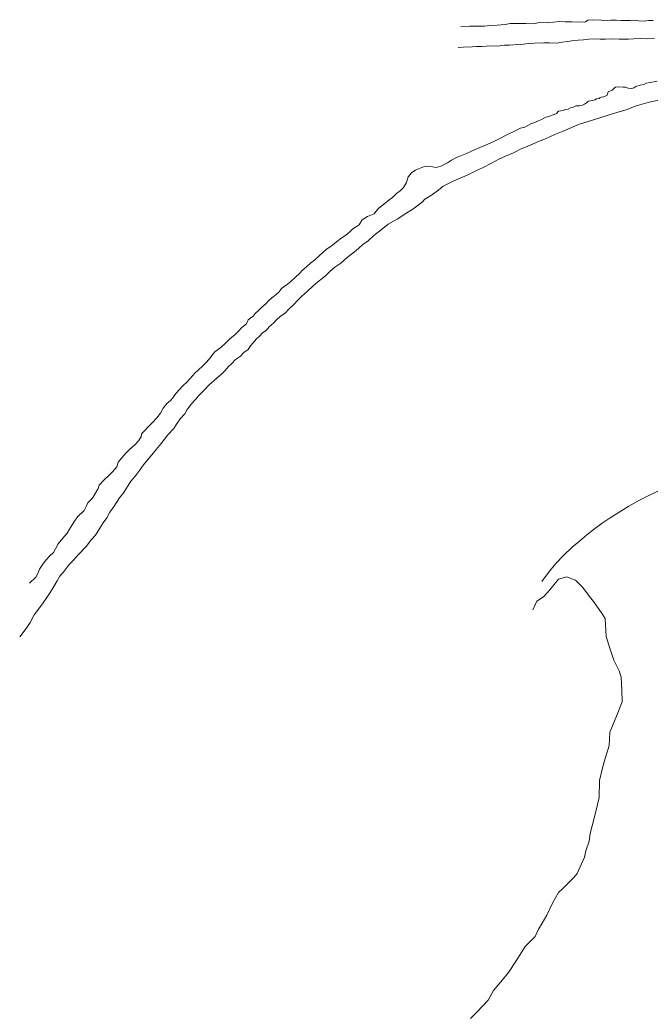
# Model space of a CAD drawing. Extents: x 683321 to 688873, y 7661944 to 7668387.
# Drawn here: x 685281.3 to 685475.2, y 7667884.7 to 7668189.2 of the extents above; entities that cross this region are included whole.
import ezdxf

# ---------------------------------------------------------------- set-up
doc = ezdxf.new("R2010")
doc.units = 0
doc.header["$MEASUREMENT"] = 0
doc.layers.add('01 CRESTA_Line', color=3, linetype='Continuous', lineweight=20)

msp = doc.modelspace()

# ---------------------------------------------------------------- linework, layer by layer
at = {"layer": '01 CRESTA_Line'}
for points in [[(685475.8, 7668189.02, 4424.65), (685474.39, 7668188.97, 4424.72), (685473.14, 7668188.78, 4424.7), (685471.41, 7668188.84, 4424.62), (685469.71, 7668189.07, 4424.69), (685468.69, 7668188.97, 4424.79), (685467.13, 7668189, 4424.87), (685465.93, 7668188.97, 4424.77), (685464.37, 7668189.08, 4424.86), (685462.79, 7668189.08, 4424.87), (685461.65, 7668188.97, 4424.93), (685459.76, 7668189.12, 4424.89), (685457.24, 7668189.18, 4424.85), (685455.74, 7668189.08, 4424.84), (685455.02, 7668188.58, 4424.96), (685452.97, 7668188.48, 4424.8), (685450.76, 7668188.6, 4424.84), (685448.71, 7668188.6, 4424.88), (685446.87, 7668188.7, 4424.94), (685445.15, 7668188.43, 4424.99), (685443.68, 7668188.24, 4425.28), (685440.82, 7668188.34, 4425.16), (685439.15, 7668187.98, 4425.1), (685436.71, 7668188.11, 4425.06), (685434.53, 7668188.1, 4425.23), (685431.84, 7668188.04, 4425.37), (685430.32, 7668187.79, 4425.42), (685427.91, 7668187.6, 4425.43), (685425.59, 7668187.49, 4425.54), (685424.02, 7668187.25, 4425.65), (685421.65, 7668187.21, 4425.62), (685419.5, 7668187.26, 4425.53), (685416.69, 7668187.17, 4425.55)], [(685415.88, 7668180.71, 4425.04), (685417.48, 7668180.8, 4425.03), (685420.16, 7668180.92, 4425.18), (685421.44, 7668181.04, 4424.98), (685423.27, 7668180.96, 4424.93), (685425.7, 7668181.24, 4424.91), (685427.94, 7668181.11, 4424.92), (685430.05, 7668181.39, 4424.82), (685431.66, 7668181.43, 4424.82), (685434.02, 7668181.6, 4424.78), (685435.94, 7668181.75, 4424.77), (685437.59, 7668181.89, 4424.77), (685439.32, 7668182.07, 4424.58), (685442.24, 7668182.13, 4424.61), (685443.97, 7668182.13, 4424.54), (685446.27, 7668182.07, 4424.64), (685447.87, 7668182.3, 4424.64), (685449.62, 7668182.58, 4424.52), (685451.45, 7668182.89, 4424.48), (685452.72, 7668182.98, 4424.44), (685454.37, 7668183, 4424.49), (685456.07, 7668183.23, 4424.44), (685457.86, 7668183.32, 4424.45), (685459.55, 7668183.3, 4424.43), (685461.14, 7668183.27, 4424.47), (685463.31, 7668183.39, 4424.38), (685465.37, 7668183.27, 4424.38), (685468.25, 7668183.21, 4424.42), (685469.77, 7668183.37, 4424.23), (685471.99, 7668183.47, 4424.21), (685473.97, 7668183.35, 4424.16), (685476.22, 7668183.44, 4424.06)], [(685476.98, 7668170.36, 4420.32), (685474.84, 7668169.94, 4420.25), (685473.66, 7668169.72, 4420.17), (685472.96, 7668169.37, 4420.28), (685471.75, 7668169.15, 4420.16), (685470.48, 7668168.75, 4420.07), (685469.84, 7668168.36, 4420.16), (685469.26, 7668168.07, 4420.22), (685468.14, 7668168.25, 4420.23), (685467.25, 7668168.56, 4420.37), (685466.53, 7668168.56, 4420.44), (685465.2, 7668168.66, 4420.47), (685464.26, 7668168.53, 4420.43), (685463.78, 7668168.17, 4420.38), (685463.19, 7668167.59, 4420.37), (685461.96, 7668167.11, 4420.12), (685461.68, 7668166.06, 4420.09), (685460.58, 7668165.51, 4420), (685459.86, 7668165.42, 4419.97), (685459.39, 7668165.22, 4420), (685459.19, 7668165.03, 4420.02), (685458.4, 7668164.92, 4420.01), (685457.82, 7668164.68, 4420.06), (685457.05, 7668164.42, 4420.04), (685455.95, 7668164.21, 4419.99), (685455.65, 7668164.07, 4419.98), (685455.29, 7668163.68, 4420), (685454.67, 7668163.32, 4420), (685454.11, 7668163.02, 4419.91), (685453.11, 7668162.79, 4419.81), (685451.99, 7668162.79, 4419.82), (685451.25, 7668162.43, 4419.93), (685450.41, 7668162.17, 4419.99), (685449.63, 7668161.78, 4420.03), (685448.75, 7668161.64, 4419.98), (685448.12, 7668161.35, 4419.99), (685446.7, 7668161.13, 4419.9), (685446.1, 7668160.45, 4419.91), (685445.36, 7668160.14, 4419.89), (685443.97, 7668159.62, 4419.89), (685442.85, 7668159.29, 4419.84), (685442.21, 7668159.02, 4419.88), (685441.5, 7668158.62, 4419.86), (685440.62, 7668158.15, 4419.88), (685439.17, 7668157.58, 4419.81), (685438.27, 7668157.23, 4419.85), (685437.3, 7668156.79, 4419.85), (685436.35, 7668156.27, 4419.87), (685435.02, 7668155.96, 4419.83), (685433.82, 7668155.32, 4419.97), (685431.07, 7668154.03, 4419.66), (685428.92, 7668152.87, 4419.62), (685427.06, 7668152, 4419.8), (685424.79, 7668150.88, 4419.8), (685422.54, 7668150.01, 4419.63), (685421.08, 7668149.38, 4420.01), (685418.43, 7668148.19, 4419.94), (685415.44, 7668146.92, 4420.03), (685413.91, 7668146.14, 4420.01), (685412.59, 7668145.31, 4420.25), (685410.62, 7668144.3, 4420.02), (685409.17, 7668143.92, 4420.2), (685408.04, 7668144.1, 4420.48), (685406.49, 7668144.25, 4420.56), (685405.26, 7668144.06, 4420.62), (685403.73, 7668143.51, 4420.48), (685402.8, 7668143.06, 4420.66), (685401.71, 7668142.29, 4420.59), (685400.61, 7668140.97, 4420.65), (685400.01, 7668139.3, 4420.36), (685399.16, 7668137.74, 4420.37), (685398.13, 7668136.75, 4420.12), (685396.94, 7668135.85, 4420.38), (685395.74, 7668134.69, 4420.26), (685394.73, 7668133.9, 4420.29), (685393.12, 7668132.58, 4420.52), (685391.47, 7668131.34, 4420.29), (685390.68, 7668130.39, 4420.4), (685390.12, 7668129.66, 4420.52), (685388.06, 7668128.82, 4420.67), (685386.39, 7668127.79, 4420.77), (685385.47, 7668126.31, 4421.2), (685383.62, 7668125.01, 4420.95), (685382.46, 7668123.95, 4421), (685381.48, 7668123.2, 4421.13), (685379.87, 7668122.07, 4421.1), (685378.51, 7668121.07, 4421.25), (685377.37, 7668120.03, 4421.41), (685375.39, 7668118.7, 4421.5), (685374.46, 7668117.84, 4421.63), (685373.16, 7668116.67, 4421.68), (685371.93, 7668115.51, 4422.02), (685370.62, 7668114.49, 4422.02), (685369.31, 7668113.43, 4422.2), (685368.04, 7668112.26, 4422.25), (685367.27, 7668111.42, 4422.44), (685365.86, 7668110.13, 4422.29), (685364.51, 7668108.87, 4422.4), (685363.53, 7668108.02, 4422.47), (685361.72, 7668106.74, 4422.54), (685360.96, 7668105.74, 4422.73), (685360, 7668104.89, 4422.86), (685358.68, 7668103.88, 4423.04), (685357.65, 7668103, 4423.08), (685356.92, 7668102.11, 4423.22), (685355.67, 7668100.97, 4423.33), (685354.62, 7668100.02, 4423.36), (685353.59, 7668099.08, 4423.43), (685353.01, 7668098.29, 4423.79), (685351.48, 7668097.16, 4423.65), (685350.95, 7668095.85, 4423.71), (685349.52, 7668094.78, 4423.95), (685348.57, 7668093.72, 4423.99), (685347.34, 7668092.54, 4424.06), (685345.89, 7668091.37, 4424.24), (685344.67, 7668090.19, 4424.4), (685343.04, 7668088.65, 4424.72), (685341.16, 7668087.26, 4424.79), (685340.34, 7668086.19, 4424.87), (685339.53, 7668085.15, 4424.88), (685338.36, 7668083.87, 4425.05), (685337.3, 7668082.8, 4425.18), (685336.3, 7668081.93, 4425.26), (685334.94, 7668080.63, 4425.38), (685334.59, 7668080.11, 4425.47), (685333.34, 7668078.86, 4425.54), (685332.75, 7668078.1, 4425.7), (685331.37, 7668076.92, 4425.85), (685330.14, 7668075.57, 4425.95), (685328.96, 7668074.1, 4425.94), (685328.29, 7668073.2, 4426.01), (685327.57, 7668072.4, 4426.1), (685326.51, 7668071.43, 4426.26), (685325.31, 7668070.04, 4426.2), (685324.51, 7668068.53, 4426.35), (685323.43, 7668067.08, 4426.57), (685322.16, 7668065.72, 4426.75), (685320.73, 7668064.3, 4426.61), (685319.68, 7668063.15, 4426.67), (685318.7, 7668062.18, 4426.7), (685318.61, 7668061.19, 4426.78), (685317.78, 7668059.99, 4426.9), (685316.74, 7668058.92, 4427.04), (685315.11, 7668057.42, 4426.9), (685313.82, 7668056.1, 4426.99), (685312.62, 7668054.82, 4427.08), (685311.57, 7668053.4, 4427.2), (685311.15, 7668052.06, 4427.45), (685309.83, 7668050.46, 4427.39), (685308.69, 7668049.32, 4427.38), (685307.23, 7668048, 4427.53), (685305.71, 7668046.42, 4427.43), (685305.43, 7668045.37, 4427.74), (685304.37, 7668043.65, 4427.8), (685303.65, 7668042.43, 4428.04), (685302.26, 7668041.01, 4427.87), (685301.84, 7668040.06, 4428.08), (685301.09, 7668038.66, 4428.39), (685299.02, 7668036.65, 4428.31), (685297.95, 7668035, 4428.48), (685296.6, 7668032.91, 4428.31), (685295.84, 7668031.62, 4428.55), (685294.56, 7668030.15, 4428.65), (685293.11, 7668028.34, 4428.71), (685292.29, 7668026.89, 4428.77), (685291.67, 7668025.76, 4428.86), (685290.41, 7668024.65, 4428.89), (685289.53, 7668023.58, 4429.17), (685288.65, 7668022.48, 4429.12), (685287.4, 7668020.62, 4429.18), (685286.9, 7668019.27, 4429.5), (685286.22, 7668018.12, 4429.61), (685284.27, 7668016.29, 4429.41)], [(685477.5, 7668164.56, 4419.07), (685474.57, 7668163.92, 4418.99), (685470.26, 7668162.71, 4418.76), (685467.83, 7668161.65, 4418.99), (685464.58, 7668160.71, 4418.99), (685461.97, 7668159.97, 4419.06), (685457.1, 7668158.35, 4419.04), (685452.82, 7668157.02, 4418.98), (685450.26, 7668155.96, 4419.06), (685447.62, 7668154.82, 4418.95), (685445.63, 7668153.96, 4418.97), (685442.93, 7668152.81, 4418.92), (685440.59, 7668151.82, 4418.91), (685437.28, 7668150.46, 4418.83), (685435.08, 7668149.48, 4418.93), (685432.86, 7668148.4, 4418.97), (685430.46, 7668147.36, 4418.92), (685428.42, 7668146.44, 4418.99), (685426.17, 7668145.24, 4418.98), (685423.42, 7668143.79, 4418.92), (685421.49, 7668142.94, 4418.94), (685418.67, 7668141.51, 4419.01), (685414.39, 7668139.65, 4419.09), (685411.31, 7668138.19, 4419.33), (685409.96, 7668137, 4419.39), (685408.05, 7668135.61, 4419.32), (685405.63, 7668134.2, 4419.25), (685404.87, 7668133.24, 4419.44), (685401.97, 7668131.08, 4419.28), (685399.67, 7668129.67, 4419.19), (685397.34, 7668128.12, 4419.35), (685396.07, 7668127.41, 4419.51), (685394.44, 7668126.46, 4419.65), (685392.27, 7668124.75, 4419.81), (685389.99, 7668123.01, 4419.88), (685388.33, 7668121.42, 4420.05), (685386.66, 7668120.23, 4420.09), (685385.3, 7668119.04, 4420.22), (685384.09, 7668117.95, 4420.36), (685381.82, 7668116.26, 4420.44), (685379.87, 7668114.56, 4420.63), (685378.04, 7668113.26, 4420.71), (685376.47, 7668111.93, 4420.91), (685375.24, 7668110.78, 4421.07), (685374.11, 7668109.79, 4421.21), (685372.82, 7668108.76, 4421.31), (685371.32, 7668107.49, 4421.41), (685369.68, 7668105.95, 4421.54), (685367.86, 7668104.26, 4421.64), (685366.74, 7668103.11, 4421.73), (685365.41, 7668101.74, 4421.77), (685363.95, 7668100.43, 4421.88), (685362.83, 7668099.21, 4422.16), (685361.35, 7668098.24, 4422.22), (685360.15, 7668097.15, 4422.41), (685359.36, 7668096.21, 4422.53), (685357.91, 7668094.98, 4422.73), (685357.09, 7668093.99, 4422.88), (685355.73, 7668093.04, 4422.95), (685355.03, 7668092.17, 4423.09), (685353.94, 7668091.18, 4423.14), (685352.97, 7668090.11, 4423.31), (685352.21, 7668089.16, 4423.39), (685351.45, 7668088.02, 4423.59), (685350.12, 7668087.09, 4423.55), (685349.08, 7668086.02, 4423.74), (685347.6, 7668084.98, 4423.77), (685346.46, 7668083.76, 4423.9), (685345.3, 7668082.68, 4423.95), (685344.39, 7668081.56, 4424.01), (685343.31, 7668080.53, 4424.05), (685341.09, 7668078.66, 4424.34), (685339.44, 7668077.13, 4424.6), (685337.84, 7668075.45, 4424.82), (685336.27, 7668073.9, 4424.88), (685335.15, 7668072.6, 4425.03), (685334.09, 7668071.34, 4425.19), (685332.71, 7668069.63, 4425.27), (685332, 7668068.29, 4425.36), (685330.57, 7668066.74, 4425.44), (685329.44, 7668065.14, 4425.54), (685328.59, 7668063.73, 4425.67), (685326.77, 7668061.83, 4425.8), (685324.76, 7668059.18, 4425.9), (685323.18, 7668057.35, 4425.94), (685321.82, 7668055.74, 4426.1), (685320.75, 7668054.35, 4426.3), (685319.34, 7668052.66, 4426.38), (685318.07, 7668050.91, 4426.39), (685316.86, 7668049.27, 4426.46), (685315.4, 7668047.57, 4426.48), (685313.31, 7668044.13, 4426.56), (685311.93, 7668042.52, 4426.6), (685310.32, 7668039.93, 4426.85), (685309, 7668038.07, 4426.88), (685308.06, 7668036.41, 4427.11), (685306.9, 7668034.87, 4427.21), (685305.94, 7668033.16, 4427.24), (685304.56, 7668031.03, 4427.51), (685303.34, 7668029.67, 4427.56), (685301.7, 7668027.61, 4427.73), (685299.22, 7668024.99, 4428.02), (685297.78, 7668023.39, 4428.16), (685296.5, 7668022, 4428.3), (685294.92, 7668019.97, 4428.5), (685293.65, 7668018.43, 4428.65), (685292.83, 7668016.99, 4428.74), (685291.74, 7668015.3, 4428.95), (685290.62, 7668013.44, 4429.04), (685289.65, 7668011.92, 4429.13), (685288.46, 7668010.27, 4429.29), (685287.34, 7668008.73, 4429.42), (685285.77, 7668006.61, 4429.58), (685284.53, 7668004.29, 4429.78), (685283.29, 7668002.36, 4429.94), (685281.35, 7667999.88, 4430.09)], [(685478.37, 7668045.04, 4396.64), (685474.87, 7668043.41, 4396.92), (685471.56, 7668041.78, 4397.18), (685468.31, 7668039.97, 4397.43), (685465.02, 7668037.94, 4397.63), (685462.53, 7668036.35, 4397.79), (685460.09, 7668034.69, 4397.97), (685457.74, 7668032.95, 4398.15), (685455.42, 7668031.11, 4398.29), (685453.13, 7668029.24, 4398.43), (685450.92, 7668027.35, 4398.58), (685448.22, 7668024.82, 4398.85), (685445.77, 7668022.27, 4399.19), (685443.61, 7668019.58, 4399.48), (685441.64, 7668016.82, 4399.73)], [(685438.83, 7668008.11, 4399.74), (685440.08, 7668010.76, 4400.09), (685442.1, 7668012.13, 4399.85), (685444.08, 7668014.32, 4399.88), (685446.69, 7668017.58, 4400.01), (685449.19, 7668018.25, 4400.07), (685451.97, 7668017.24, 4400.39), (685454.19, 7668015, 4400.67), (685455.91, 7668012.68, 4400.7), (685457.77, 7668010.24, 4400.55), (685460.1, 7668006.92, 4400.3), (685461, 7668005.49, 4400.27), (685461.37, 7667999.93, 4399.78), (685462.52, 7667996.33, 4399.82), (685463.68, 7667992.73, 4399.86), (685465.33, 7667989.41, 4400.23), (685465.91, 7667987.52, 4400.6), (685466.04, 7667985.42, 4400.33), (685466.18, 7667983.67, 4400.16), (685466.29, 7667979.88, 4399.78), (685464.35, 7667974.96, 4400.82), (685462.52, 7667970.55, 4399.48), (685462.31, 7667966.47, 4399.36), (685461.03, 7667962.52, 4400.7), (685460.22, 7667959.64, 4400.45), (685459.32, 7667955.71, 4399.78), (685459.23, 7667950.58, 4400.14), (685458.16, 7667946.23, 4400.29), (685457.08, 7667941.88, 4400.43), (685456.4, 7667939.51, 4400.14), (685456.1, 7667937.13, 4400.11), (685455.13, 7667934.18, 4400.22), (685454.7, 7667932.26, 4400), (685452.46, 7667927.18, 4400.24), (685451.48, 7667926.05, 4400.24), (685448.13, 7667922.7, 4401.37), (685446.71, 7667921.39, 4401.52), (685444.89, 7667918.08, 4401.41), (685443.11, 7667914.46, 4401.04), (685441.65, 7667911.97, 4401.14), (685440.58, 7667910.16, 4400.74), (685439.5, 7667907.86, 4400.56), (685436.46, 7667904.77, 4401.29), (685433.75, 7667900.44, 4401.44), (685431.35, 7667896.89, 4401.22), (685428.98, 7667894.02, 4401.68), (685426.75, 7667891.33, 4401.2), (685425.08, 7667888.4, 4401.07), (685421.79, 7667884.8, 4401.81), (685419.66, 7667882.72, 4401.23)]]:
    msp.add_polyline3d(points, dxfattribs=at)

doc.saveas('drawing.dxf')
